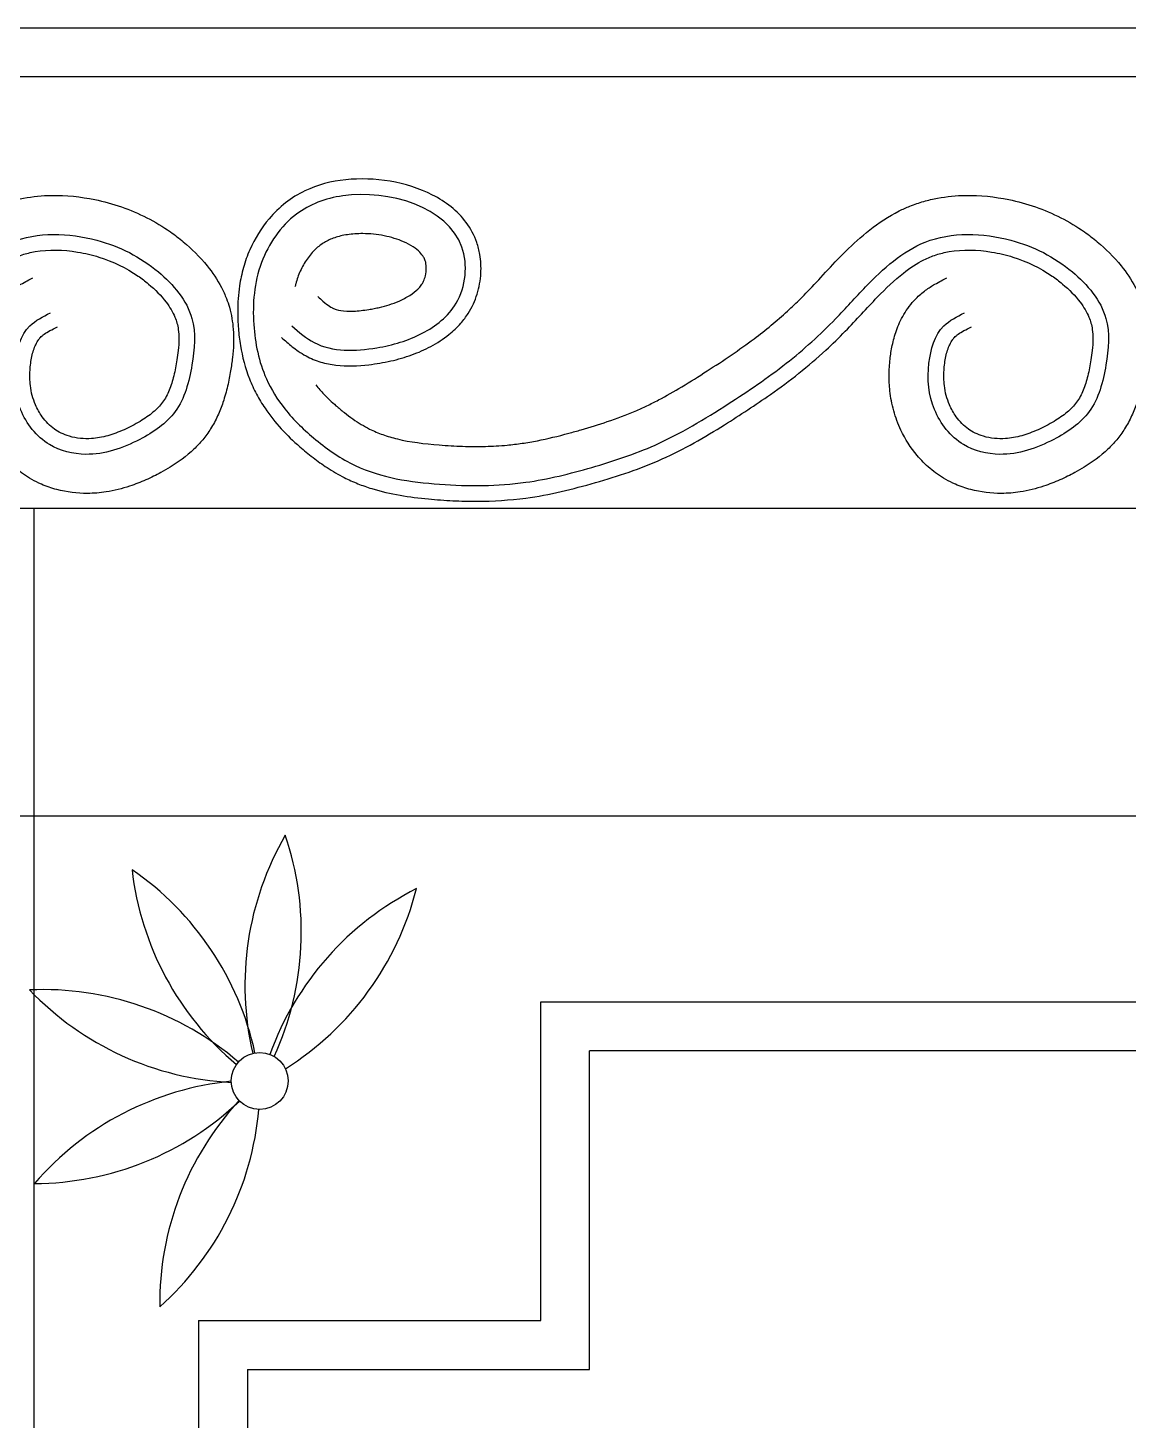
# Model space of a CAD drawing. Header units: inches. Extents: x 15.4 to 57.9, y 9.9 to 34.7.
# Drawn here: x 17.3764 to 17.4891, y 21.0291 to 21.1716 of the extents above; entities that cross this region are included whole.
import ezdxf

# ---------------------------------------------------------------- set-up
doc = ezdxf.new("R2010")
doc.units = ezdxf.units.IN
doc.header["$MEASUREMENT"] = 0
doc.layers.add('02', color=2, linetype='Continuous')

msp = doc.modelspace()

# ---------------------------------------------------------------- linework, layer by layer
at = {"layer": '02'}
for p, q in [((16.81909165875294, 21.1715552420995), (17.99467184005079, 21.1715552420995)), ((17.99467184005079, 21.1665552421094), (16.76229669055209, 21.1665552421094)), ((16.81909165875294, 21.12240768317709), (17.99467184005079, 21.12240768317709)), ((17.37705311138888, 21.12240768317709), (17.37705311138888, 20.94655524210823)), ((16.81909165875294, 21.09089865729614), (18.54515078518779, 21.09089865729614)), ((17.42892721348216, 21.07185604218678), (17.92517900938873, 21.07185604218678)), ((17.42892721348216, 21.03925180643849), (17.42892721348216, 21.07185604218678)), ((17.92017900938407, 21.06685604218212), (17.43392721348681, 21.06685604218212)), ((17.43392721348681, 21.03425180643383), (17.43392721348681, 21.06685604218212)), ((17.39390606218257, 21.03925180643849), (17.39390606218257, 20.94655524210823)), ((17.39390606218257, 21.03925180643849), (17.42892721348216, 21.03925180643849)), ((17.39890606218723, 21.03425180643383), (17.39890606218723, 20.94655524210823)), ((17.39890606218723, 21.03425180643383), (17.43392721348681, 21.03425180643383))]:
    msp.add_line(p, q, dxfattribs=at)
msp.add_circle((17.4001658013487, 21.06377484377875), 0.00291397460317835, dxfattribs=at)
for centre, radius, start, end in [((17.42931532959227, 21.0735407411906), 0.03066760471826266, 149.8970867604915, 193.0844583037161), ((17.37375672261004, 21.07902678337116), 0.030667604718271, 335.4444597769794, 18.82432282431247), ((17.41756102227845, 21.08889103755639), 0.030667604718271, 186.5570782662093, 229.8417334377655), ((17.36971678521258, 21.06011979401804), 0.03066760471826266, 12.29112055634985, 55.48431076073822), ((17.43006031372824, 21.05609182923793), 0.030667604718271, 116.8491768921607, 160.1706525336633), ((17.38648202346412, 21.09098864980326), 0.03066760471826266, 302.1452305896805, 345.7764115698462), ((17.39880430169177, 21.09425838155433), 0.03066760471826266, 223.6508908403805, 267.1050426710969), ((17.3779939581338, 21.0424531204829), 0.030667604718271, 49.31542760982938, 92.57812572836387), ((17.40031460341305, 21.03322784220502), 0.03066760471826266, 95.73134423050716, 139.184284597168), ((17.37696728803457, 21.08394034895748), 0.030667604718271, 270.2570534309174, 313.5625622303704), ((17.42058933090192, 21.04097673288773), 0.03066760471826799, 137.3056739802622, 180.614324409752), ((17.36952762742766, 21.06355012255365), 0.03066760471826014, 311.6870897706996, 354.9717764128515)]:
    msp.add_arc(centre, radius, start, end, dxfattribs=at)
for points, knots in [([(17.30884354078916, 21.13984972259489), (17.30901345523779, 21.13970040622219), (17.30918829638285, 21.13954670471715), (17.30973216396996, 21.13908063949778), (17.31012019847293, 21.13876273349736), (17.31080047152244, 21.13829115655092), (17.3110642139265, 21.1381249192403), (17.31158787076601, 21.13784110380796), (17.31183900585637, 21.13772303087747), (17.31234392704681, 21.13751759943837), (17.31259954273009, 21.13742913451854), (17.31337153882959, 21.13720194335322), (17.31389281288029, 21.13710130817192), (17.31555010221672, 21.13690366061049), (17.31668380840455, 21.13694913786306), (17.31815456768271, 21.13712305913789), (17.31853377254919, 21.13717940054478), (17.31927766715416, 21.13730690369842), (17.31964712712687, 21.13737910272023), (17.32074801117887, 21.13762602708296), (17.32147214113974, 21.13783115338295), (17.32284143643227, 21.13832863732235), (17.32348733180442, 21.13861255597142), (17.32475503621862, 21.13929158219828), (17.32538172434323, 21.13968959154438), (17.32640675158945, 21.14050889498897), (17.32682179409784, 21.14089676779106), (17.32747254492023, 21.14164108671532), (17.32772548863904, 21.14197483032179), (17.32814786612761, 21.14263949743174), (17.32832248142694, 21.14296278481773), (17.32862440956996, 21.14362414288037), (17.3287530722493, 21.1439639205549), (17.32907417888527, 21.14500151271052), (17.32920225192101, 21.14571748674491), (17.32928140619078, 21.14708092639042), (17.32924961596035, 21.14772793830191), (17.32907204929979, 21.14878224679553), (17.3289686093969, 21.14919622375449), (17.32857423852437, 21.15033760545187), (17.32820501790156, 21.15101609675033), (17.32730466156972, 21.15222741252212), (17.32677413413075, 21.15276203607785), (17.32560644456425, 21.15369886368565), (17.3249689996639, 21.15410171574906), (17.32295062271186, 21.1551355807954), (17.32146395714262, 21.15559452836744), (17.31843026477617, 21.15610774246154), (17.31688263669384, 21.15616141998028), (17.31392928335589, 21.15585373185452), (17.31252489676007, 21.15548998033621), (17.31053734728374, 21.15454198366781), (17.30987022276276, 21.15413158144504), (17.3086363092927, 21.15316440717136), (17.30807547184412, 21.15261471242987), (17.30676215532475, 21.15105835408606), (17.30609981070046, 21.14997755694488), (17.30533299054258, 21.14824255179549), (17.30511435360421, 21.14763024901033), (17.30476645270136, 21.14639813916286), (17.30463580094983, 21.14577671932632), (17.30441066570819, 21.14427701988309), (17.30435276852694, 21.14339777376729), (17.30435112008599, 21.14194067067577), (17.30437575403375, 21.14136055358388), (17.30446817022056, 21.14020309824839), (17.30453711789341, 21.13962314572412), (17.30482359446359, 21.13788901953951), (17.3051206925349, 21.13673995056008), (17.30576400395256, 21.13509817801817), (17.30600468948723, 21.13457660534762), (17.30653933488538, 21.13357283094076), (17.30683333828819, 21.13308827383146), (17.30765566690133, 21.13187322613369), (17.3082181318361, 21.13117242776782), (17.30941434234154, 21.12986670769745), (17.31004882924498, 21.12925973948434), (17.31114693900344, 21.12830456287186), (17.31159654137918, 21.12793654919945), (17.31252907048219, 21.12722080409578), (17.3130107361987, 21.1268756355915), (17.31407054880873, 21.12618229965149), (17.31465323927586, 21.12583921141625), (17.31571156130412, 21.12529943713737), (17.31617715437205, 21.1250888722919), (17.31711559644208, 21.12471355530427), (17.31759027793777, 21.12454732986801), (17.31902498013114, 21.12410422567912), (17.31999550556538, 21.12388279887666), (17.32193892536924, 21.12354263962182), (17.32291198423372, 21.12342377222951), (17.3247123428784, 21.12325826414447), (17.32553943543934, 21.12320195849163), (17.32719960791764, 21.12312356173636), (17.32803013845586, 21.12310337673109), (17.33052191959468, 21.12311154057382), (17.33218355087337, 21.12320858696178), (17.33506038628292, 21.12359122635674), (17.3362658126909, 21.12382061379897), (17.33863950014819, 21.12436366399045), (17.33980952849851, 21.1246774422528), (17.34211364906986, 21.12534133947914), (17.34326434560825, 21.12569511234172), (17.34555276035571, 21.12648812714026), (17.3466904772842, 21.1269275424623), (17.3489273619536, 21.127930901281), (17.35001129430492, 21.12848694885027), (17.35213624471107, 21.12967076174967), (17.35317679803592, 21.13029920738184), (17.35499386484043, 21.13143981097376), (17.35577660863527, 21.13194373206927), (17.35734064778552, 21.1329716432286), (17.35811914963887, 21.13349645531555), (17.35987229465281, 21.13472820468299), (17.3608432444209, 21.13544658864551), (17.3627403729526, 21.13696002384525), (17.36366362422013, 21.13775109212141), (17.3652390635736, 21.13919902363553), (17.36590373138205, 21.13984340252348), (17.36712081387413, 21.14108839740796), (17.36766999325954, 21.14168018458288), (17.36874957517029, 21.14284785418415), (17.36928166932666, 21.14342524862725), (17.37068694475346, 21.14488389521132), (17.37157392240369, 21.14573906941798), (17.37317661842571, 21.14699687682726), (17.37387736287673, 21.14745887257443), (17.37500300229766, 21.1480193866358), (17.37541281962075, 21.14818709543609), (17.37627225561772, 21.14846224117203), (17.37671952735872, 21.14856967636145), (17.37855625962147, 21.14888189580809), (17.38005386054755, 21.14885268323117), (17.38226808124927, 21.14848696833936), (17.38300444587839, 21.1483106098661), (17.38515065558494, 21.14764052848325), (17.38648023870082, 21.14700278457015), (17.38807473582455, 21.14590214519406), (17.38843298814499, 21.1456296134332), (17.38945692783927, 21.1447723498771), (17.39008137694799, 21.14414445350697), (17.39096527797409, 21.14298444790468), (17.39127489895799, 21.14246419567492), (17.3915730493074, 21.14174308830691), (17.39164237218683, 21.14154075610561), (17.39175235346665, 21.14113210543867), (17.39179489174166, 21.14091933663288), (17.3919160711277, 21.14004994337149), (17.39190458279808, 21.13932317088468), (17.39178891905357, 21.13823299736244), (17.39174455247593, 21.13791205341688), (17.39164770284441, 21.13730646366305), (17.39159795927589, 21.13702347112697), (17.39149063389522, 21.13647429147962), (17.39143232669921, 21.1362054663244), (17.39123968995881, 21.13542227568389), (17.391087327099, 21.13493156112084), (17.39071243413963, 21.13401795439707), (17.39048751892296, 21.13360089433839), (17.38995933864971, 21.13287565217463), (17.38962928363361, 21.13253131020458), (17.38885250775383, 21.13187710171617), (17.38840681355686, 21.13156863568868), (17.38766375318409, 21.13112452759226), (17.38739195623674, 21.13097426358429), (17.38683653407969, 21.13068577705992), (17.38655812823453, 21.13055039477179), (17.38572288986069, 21.13017587610223), (17.38516617956811, 21.12996860858978), (17.38405397761852, 21.12965860769903), (17.38349908817799, 21.12955747874214), (17.38256705279236, 21.12949343126668), (17.38218553230871, 21.12949802072247), (17.38142642874044, 21.12957354733074), (17.38105186931097, 21.12964436556497), (17.38038978324511, 21.12983620129519), (17.38009754341801, 21.12994839967571), (17.37958597013966, 21.13020081444695), (17.37936426868436, 21.13033447368646), (17.37868711870869, 21.13082529591914), (17.3782630597172, 21.13125863425951), (17.37763266085421, 21.13213100736023), (17.37739876419545, 21.13254302990966), (17.37694027793367, 21.13359226902533), (17.37676948233747, 21.13424625744513), (17.37662801932783, 21.13544448889145), (17.37661656615564, 21.13597009923826), (17.3766810364952, 21.13698205040994), (17.3767444007728, 21.13747102136251), (17.37693780620356, 21.13837080629885), (17.3770703361999, 21.13878469767799), (17.37732585339581, 21.13932657587277), (17.37742891145644, 21.13950164193223), (17.37759700458736, 21.13973138083232), (17.37765745696851, 21.13980431382363), (17.37777412235045, 21.13992853696102), (17.37783043756389, 21.13998207428661), (17.37796213775181, 21.14009463733812), (17.37803575344623, 21.14015180655981), (17.37828015623854, 21.14032551633711), (17.37847477588111, 21.14044390729971), (17.37892277871032, 21.14069018183211), (17.37917749543448, 21.14081817360996), (17.37945028843132, 21.14095475350616)], [0, 0, 0, 0, 0.8324612386429534, 0.8324612386429534, 2.49738371592886, 2.49738371592886, 3.459623360652542, 3.459623360652542, 4.286176415867546, 4.286176415867546, 5.11272947108255, 5.11272947108255, 6.765835581512556, 6.765835581512556, 10.37569725338495, 10.37569725338495, 11.65973589206338, 11.65973589206338, 12.94377453074182, 12.94377453074182, 15.51185180809869, 15.51185180809869, 17.8817345341382, 17.8817345341382, 20.2516172601777, 20.2516172601777, 21.99807116312293, 21.99807116312293, 23.24500105301343, 23.24500105301343, 24.31032458046263, 24.31032458046263, 25.37564810791183, 25.37564810791183, 27.50629516281022, 27.50629516281022, 29.41311616277362, 29.41311616277362, 30.67110817328841, 30.67110817328841, 32.97104348305924, 32.97104348305924, 35.27097879283008, 35.27097879283008, 37.57091410260092, 37.57091410260092, 42.17171232340226, 42.17171232340226, 46.77251054420361, 46.77251054420361, 51.37330876500495, 51.37330876500495, 53.88840678467594, 53.88840678467594, 56.40350480434694, 56.40350480434694, 60.44936612442868, 60.44936612442868, 62.56518367752409, 62.56518367752409, 64.6810012306195, 64.6810012306195, 67.6628384049905, 67.6628384049905, 69.66264288256203, 69.66264288256203, 71.66244736013356, 71.66244736013356, 75.6620563152766, 75.6620563152766, 77.56737841183637, 77.56737841183637, 79.47270050839614, 79.47270050839614, 82.53112078350782, 82.53112078350782, 85.58954105861949, 85.58954105861949, 87.64760491672342, 87.64760491672342, 89.70566877482736, 89.70566877482736, 92.02336972128616, 92.02336972128616, 93.75400254973019, 93.75400254973019, 95.48463537817422, 95.48463537817422, 98.94590103506228, 98.94590103506228, 102.4031238752764, 102.4031238752764, 105.4018996739381, 105.4018996739381, 108.4006754725999, 108.4006754725999, 114.3982270699233, 114.3982270699233, 118.8112416705845, 118.8112416705845, 123.2242562712457, 123.2242562712457, 127.6210061416026, 127.6210061416026, 132.0177560119595, 132.0177560119595, 136.4145058823163, 136.4145058823163, 140.8545233708109, 140.8545233708109, 144.3126766426771, 144.3126766426771, 147.7708299145432, 147.7708299145432, 152.1749552097714, 152.1749552097714, 156.5790805049995, 156.5790805049995, 159.9420065538369, 159.9420065538369, 162.9235360227426, 162.9235360227426, 165.9050654916483, 165.9050654916483, 170.6513784899972, 170.6513784899972, 174.190130991214, 174.190130991214, 176.1941339670363, 176.1941339670363, 178.1981369428586, 178.1981369428586, 184.1841556931429, 184.1841556931429, 187.2081650547019, 187.2081650547019, 193.3568151144808, 193.3568151144808, 195.1971668508646, 195.1971668508646, 198.7569708499396, 198.7569708499396, 201.5083572952695, 201.5083572952695, 202.5927636154442, 202.5927636154442, 203.6771699356188, 203.6771699356188, 206.8442320812447, 206.8442320812447, 208.1203456016102, 208.1203456016102, 209.2112924701056, 209.2112924701056, 210.3022393386009, 210.3022393386009, 212.4841330755917, 212.4841330755917, 214.7794025216491, 214.7794025216491, 217.0746719677065, 217.0746719677065, 219.3699414137638, 219.3699414137638, 220.6110679879951, 220.6110679879951, 221.8521945622263, 221.8521945622263, 224.3344477106889, 224.3344477106889, 226.8565052456891, 226.8565052456891, 228.6134689017042, 228.6134689017042, 230.3704325577193, 230.3704325577193, 231.8736065554749, 231.8736065554749, 233.185951026431, 233.185951026431, 235.9985509489646, 235.9985509489646, 238.1364161861168, 238.1364161861168, 241.2816878885994, 241.2816878885994, 243.5788105406545, 243.5788105406545, 245.5631028213984, 245.5631028213984, 247.5473951021422, 247.5473951021422, 248.6977269008637, 248.6977269008637, 249.3136863608165, 249.3136863608165, 249.8511799220973, 249.8511799220973, 250.3886734833782, 250.3886734833782, 251.4636606059399, 251.4636606059399, 252.5740062072804, 252.5740062072804, 252.5740062072804, 252.5740062072804]), ([(17.40240150777862, 21.13984972259489), (17.40257142222726, 21.13970040622219), (17.4027462632559, 21.13954670471715), (17.40329013095942, 21.13908063949778), (17.4036781654624, 21.13876273349736), (17.40435843851191, 21.13829115655092), (17.40462218091597, 21.1381249192403), (17.40514583775547, 21.13784110380796), (17.40539697284584, 21.13772303087747), (17.40590189403628, 21.13751759943837), (17.40615750971955, 21.13742913451854), (17.40692950581905, 21.13720194335322), (17.40745077986975, 21.13710130817192), (17.40910806920619, 21.13690366061049), (17.41024177539402, 21.13694913786306), (17.41171253467218, 21.13712305913789), (17.41209173953866, 21.13717940054478), (17.41283563414362, 21.13730690369842), (17.41320509411634, 21.13737910272023), (17.41430597816833, 21.13762602708296), (17.4150301081292, 21.13783115338295), (17.41639940330532, 21.13832863732235), (17.41704529879388, 21.13861255597142), (17.41831300320809, 21.13929158219828), (17.4189396913327, 21.13968959154438), (17.41996471857891, 21.14050889498897), (17.42037976108731, 21.14089676779106), (17.4210305119097, 21.14164108671532), (17.4212834556285, 21.14197483032179), (17.42170583300066, 21.14263949743174), (17.42188044841641, 21.14296278481773), (17.42218237655942, 21.14362414288037), (17.42231103923877, 21.1439639205549), (17.42263214587473, 21.14500151271052), (17.42276021891047, 21.14571748674491), (17.42283937318024, 21.14708092639042), (17.42280758294982, 21.14772793830191), (17.42263001628925, 21.14878224679553), (17.42252657638636, 21.14919622375449), (17.42213220551384, 21.15033760545187), (17.42176298489102, 21.15101609675033), (17.42086262855918, 21.15222741252212), (17.42033210112021, 21.15276203607785), (17.41916441155371, 21.15369886368565), (17.41852696665336, 21.15410171574906), (17.41650858970133, 21.1551355807954), (17.41502192413208, 21.15559452836744), (17.41198823176564, 21.15610774246154), (17.4104406036833, 21.15616141998028), (17.40748725034536, 21.15585373185452), (17.40608286374954, 21.15548998033621), (17.40409531427321, 21.15454198366781), (17.40342818975222, 21.15413158144504), (17.40219427616575, 21.15316440717136), (17.40163343883359, 21.15261471242987), (17.40032012231422, 21.15105835408606), (17.39965777768993, 21.14997755694488), (17.39889095753205, 21.14824255179549), (17.39867232059368, 21.14763024901033), (17.39832441969083, 21.14639813916286), (17.39819376793929, 21.14577671932632), (17.39796863269766, 21.14427701988309), (17.39791073539999, 21.14339777376729), (17.39790908707545, 21.14194067067577), (17.39793372102321, 21.14136055358388), (17.39802613721003, 21.14020309824839), (17.39809508476646, 21.13962314572412), (17.39838156145305, 21.13788901953951), (17.39867865952437, 21.13673995056008), (17.39932197094203, 21.13509817801817), (17.39956265647669, 21.13457660534762), (17.40009730187484, 21.13357283094076), (17.40039130527765, 21.13308827383146), (17.40121363389079, 21.13187322613369), (17.40177609882557, 21.13117242776782), (17.40297230933101, 21.12986670769745), (17.40360679623445, 21.12925973948434), (17.4047049059929, 21.12830456287186), (17.40515450836864, 21.12793654919945), (17.40608703747165, 21.12722080409578), (17.40656870318816, 21.1268756355915), (17.4076285157982, 21.12618229965149), (17.40821120626532, 21.12583921141625), (17.40926952829358, 21.12529943713737), (17.4097351212451, 21.1250888722919), (17.41067356343155, 21.12471355530427), (17.41114824492724, 21.12454732986801), (17.4125829471206, 21.12410422567912), (17.41355347243843, 21.12388279887666), (17.41549689235871, 21.12354263962182), (17.41646995122318, 21.12342377222951), (17.41827030986787, 21.12325826414447), (17.41909740242881, 21.12320195849163), (17.4207575749071, 21.12312356173636), (17.42158810544533, 21.12310337673109), (17.42407988658414, 21.12311154057382), (17.42574151786284, 21.12320858696178), (17.42861835327239, 21.12359122635674), (17.42982377968037, 21.12382061379897), (17.43219746713766, 21.12436366399045), (17.43336749548797, 21.1246774422528), (17.43567161594291, 21.12534133947914), (17.43682231259772, 21.12569511234172), (17.43911072734517, 21.12648812714026), (17.44024844427367, 21.1269275424623), (17.44248532894307, 21.127930901281), (17.44356926129439, 21.12848694885027), (17.44569421170053, 21.12967076174967), (17.44673476502539, 21.13029920738184), (17.44855183182989, 21.13143981097376), (17.44933457562474, 21.13194373206927), (17.45089861477499, 21.1329716432286), (17.45167711662834, 21.13349645531555), (17.45343026164227, 21.13472820468299), (17.45440121141036, 21.13544658864551), (17.45629833994207, 21.13696002384525), (17.45722159120959, 21.13775109212141), (17.45879703056307, 21.13919902363553), (17.4594616982551, 21.13984340252348), (17.46067878086359, 21.14108839740796), (17.46122796024901, 21.14168018458288), (17.46230754215975, 21.14284785418415), (17.46283963619971, 21.14342524862725), (17.46424491174293, 21.14488389521132), (17.46513188939315, 21.14573906941798), (17.46673458541517, 21.14699687682726), (17.46743532986619, 21.14745887257443), (17.46856096928713, 21.1480193866358), (17.46897078661022, 21.14818709543609), (17.46983022249077, 21.14846224117203), (17.47027749434818, 21.14856967636145), (17.47211422661093, 21.14888189580809), (17.47361182753702, 21.14885268323117), (17.47582604823873, 21.14848696833936), (17.47656241286785, 21.1483106098661), (17.47870862257441, 21.14764052848325), (17.48003820557387, 21.14700278457015), (17.48163270281401, 21.14590214519406), (17.48199095513445, 21.1456296134332), (17.48301489482873, 21.1447723498771), (17.48363934393746, 21.14414445350697), (17.48452324484714, 21.14298444790468), (17.48483286583104, 21.14246419567492), (17.48513101629687, 21.14174308830691), (17.48520033917629, 21.14154075610561), (17.48531032045611, 21.14113210543867), (17.48535285873112, 21.14091933663288), (17.48547403811716, 21.14004994337149), (17.48546254978755, 21.13932317088468), (17.48534688604304, 21.13823299736244), (17.4853025194654, 21.13791205341688), (17.48520566983388, 21.13730646366305), (17.48515592626535, 21.13702347112697), (17.48504860088469, 21.13647429147962), (17.48499029368867, 21.1362054663244), (17.48479765694828, 21.13542227568389), (17.48464529408847, 21.13493156112084), (17.4842704011291, 21.13401795439707), (17.48404548591242, 21.13360089433839), (17.48351730563917, 21.13287565217463), (17.48318725062308, 21.13253131020458), (17.48241047474329, 21.13187710171617), (17.48196478054632, 21.13156863568868), (17.48122172017355, 21.13112452759226), (17.48094992322621, 21.13097426358429), (17.48039450106916, 21.13068577705992), (17.48011609522399, 21.13055039477179), (17.47928085685016, 21.13017587610223), (17.47872414644116, 21.12996860858978), (17.47761194460799, 21.12965860769903), (17.47705705516745, 21.12955747874214), (17.47612501978182, 21.12949343126668), (17.47574349918176, 21.12949802072247), (17.47498439572991, 21.12957354733074), (17.47460983618402, 21.12964436556497), (17.47394775023458, 21.12983620129519), (17.47365551040747, 21.12994839967571), (17.47314393712913, 21.13020081444695), (17.47292223567382, 21.13033447368646), (17.47224508569815, 21.13082529591914), (17.47182102670667, 21.13125863425951), (17.47119062784367, 21.13213100736023), (17.47095673118492, 21.13254302990966), (17.47049824480672, 21.13359226902533), (17.47032744932693, 21.13424625744513), (17.47018598620088, 21.13544448889145), (17.4701745331451, 21.13597009923826), (17.47023900348467, 21.13698205040994), (17.47030236764585, 21.13747102136251), (17.47049577319303, 21.13837080629885), (17.47062830307295, 21.13878469767799), (17.47088382038527, 21.13932657587277), (17.4709868784459, 21.13950164193223), (17.47115497157683, 21.13973138083232), (17.47121542395798, 21.13980431382363), (17.4713320892235, 21.13992853696102), (17.47138840455336, 21.13998207428661), (17.47152010474128, 21.14009463733812), (17.4715937204357, 21.14015180655981), (17.471838123228, 21.14032551633711), (17.47203274287057, 21.14044390729971), (17.47248074569979, 21.14069018183211), (17.47273546230753, 21.14081817360996), (17.47300825542078, 21.14095475350616)], [0, 0, 0, 0, 0.8324612386429534, 0.8324612386429534, 2.49738371592886, 2.49738371592886, 3.459623360652542, 3.459623360652542, 4.286176415867546, 4.286176415867546, 5.11272947108255, 5.11272947108255, 6.765835581512556, 6.765835581512556, 10.37569725338495, 10.37569725338495, 11.65973589206338, 11.65973589206338, 12.94377453074182, 12.94377453074182, 15.51185180809869, 15.51185180809869, 17.8817345341382, 17.8817345341382, 20.2516172601777, 20.2516172601777, 21.99807116312293, 21.99807116312293, 23.24500105301343, 23.24500105301343, 24.31032458046263, 24.31032458046263, 25.37564810791183, 25.37564810791183, 27.50629516281022, 27.50629516281022, 29.41311616277362, 29.41311616277362, 30.67110817328841, 30.67110817328841, 32.97104348305924, 32.97104348305924, 35.27097879283008, 35.27097879283008, 37.57091410260092, 37.57091410260092, 42.17171232340226, 42.17171232340226, 46.77251054420361, 46.77251054420361, 51.37330876500495, 51.37330876500495, 53.88840678467594, 53.88840678467594, 56.40350480434694, 56.40350480434694, 60.44936612442868, 60.44936612442868, 62.56518367752409, 62.56518367752409, 64.6810012306195, 64.6810012306195, 67.6628384049905, 67.6628384049905, 69.66264288256203, 69.66264288256203, 71.66244736013356, 71.66244736013356, 75.6620563152766, 75.6620563152766, 77.56737841183637, 77.56737841183637, 79.47270050839614, 79.47270050839614, 82.53112078350782, 82.53112078350782, 85.58954105861949, 85.58954105861949, 87.64760491672342, 87.64760491672342, 89.70566877482736, 89.70566877482736, 92.02336972128616, 92.02336972128616, 93.75400254973019, 93.75400254973019, 95.48463537817422, 95.48463537817422, 98.94590103506228, 98.94590103506228, 102.4031238752764, 102.4031238752764, 105.4018996739381, 105.4018996739381, 108.4006754725999, 108.4006754725999, 114.3982270699233, 114.3982270699233, 118.8112416705845, 118.8112416705845, 123.2242562712457, 123.2242562712457, 127.6210061416026, 127.6210061416026, 132.0177560119595, 132.0177560119595, 136.4145058823163, 136.4145058823163, 140.8545233708109, 140.8545233708109, 144.3126766426771, 144.3126766426771, 147.7708299145432, 147.7708299145432, 152.1749552097714, 152.1749552097714, 156.5790805049995, 156.5790805049995, 159.9420065538369, 159.9420065538369, 162.9235360227426, 162.9235360227426, 165.9050654916483, 165.9050654916483, 170.6513784899972, 170.6513784899972, 174.190130991214, 174.190130991214, 176.1941339670363, 176.1941339670363, 178.1981369428586, 178.1981369428586, 184.1841556931429, 184.1841556931429, 187.2081650547019, 187.2081650547019, 193.3568151144808, 193.3568151144808, 195.1971668508646, 195.1971668508646, 198.7569708499396, 198.7569708499396, 201.5083572952695, 201.5083572952695, 202.5927636154442, 202.5927636154442, 203.6771699356188, 203.6771699356188, 206.8442320812447, 206.8442320812447, 208.1203456016102, 208.1203456016102, 209.2112924701056, 209.2112924701056, 210.3022393386009, 210.3022393386009, 212.4841330755917, 212.4841330755917, 214.7794025216491, 214.7794025216491, 217.0746719677065, 217.0746719677065, 219.3699414137638, 219.3699414137638, 220.6110679879951, 220.6110679879951, 221.8521945622263, 221.8521945622263, 224.3344477106889, 224.3344477106889, 226.8565052456891, 226.8565052456891, 228.6134689017042, 228.6134689017042, 230.3704325577193, 230.3704325577193, 231.8736065554749, 231.8736065554749, 233.185951026431, 233.185951026431, 235.9985509489646, 235.9985509489646, 238.1364161861168, 238.1364161861168, 241.2816878885994, 241.2816878885994, 243.5788105406545, 243.5788105406545, 245.5631028213984, 245.5631028213984, 247.5473951021422, 247.5473951021422, 248.6977269008637, 248.6977269008637, 249.3136863608165, 249.3136863608165, 249.8511799220973, 249.8511799220973, 250.3886734833782, 250.3886734833782, 251.4636606059399, 251.4636606059399, 252.5740062072804, 252.5740062072804, 252.5740062072804, 252.5740062072804]), ([(17.31234427443014, 21.13500388854875), (17.31260273902916, 21.13468008679622), (17.31288256327861, 21.13436224969912), (17.31356203341165, 21.13365385511709), (17.31397393666447, 21.13326607252232), (17.3146916384041, 21.13264442782959), (17.31498259766267, 21.13240434791653), (17.31556073826977, 21.13194969417812), (17.31585000694503, 21.13173385411785), (17.31671591121011, 21.13112689649854), (17.31729041325633, 21.13077695824025), (17.31807253585902, 21.13038316715968), (17.31828743179102, 21.13028384396451), (17.31873561366701, 21.13009415106201), (17.31896635221091, 21.13000495502486), (17.31967854552676, 21.12975356146337), (17.32018014003296, 21.12960760336712), (17.32200624380966, 21.12916940193675), (17.32345645939239, 21.12898127131332), (17.32538566977491, 21.12882927196036), (17.32578914153163, 21.1288019874831), (17.3265865374753, 21.12875719358847), (17.32698289101717, 21.12873961103317), (17.32816469978315, 21.12870251037232), (17.32894287904964, 21.12869865331443), (17.33045726613381, 21.12873817317298), (17.33119402797201, 21.12878019977354), (17.3324436619343, 21.12889564902282), (17.33295925305464, 21.12895664859964), (17.33398935822078, 21.12910752908495), (17.33450929605641, 21.12919793633621), (17.33608350734466, 21.12950839015532), (17.33715216239688, 21.12976787218061), (17.33865833451745, 21.13017594584956), (17.33908120292944, 21.13029497986129), (17.34042075655197, 21.13068248391785), (17.34131511982304, 21.13095668779563), (17.34317470976857, 21.1315830807783), (17.34413212881663, 21.13194080519891), (17.34545157250722, 21.13250606041977), (17.34584555431974, 21.13268517327954), (17.34663865267538, 21.13306558596953), (17.34703531448503, 21.13326563161384), (17.34822665266001, 21.13389225943531), (17.34902266093303, 21.13434541535965), (17.35067864408956, 21.13533717956155), (17.35153944715166, 21.13587967154156), (17.35408666154143, 21.13751923468074), (17.35569886287448, 21.1386011249909), (17.3578067168757, 21.14018633720691), (17.35838468262699, 21.14064152914791), (17.35952278640361, 21.14158385164622), (17.36008118145873, 21.14206908539047), (17.36108698643983, 21.14298593545966), (17.36153801338986, 21.14341394031938), (17.36222033371923, 21.14408800592931), (17.36245847918798, 21.14432851628801), (17.36328590853845, 21.14518287534004), (17.36388919939526, 21.14584090069395), (17.36517137551454, 21.14722555150213), (17.36585045612191, 21.14795286261354), (17.36734393769183, 21.14943007862014), (17.36815553851665, 21.15017693611146), (17.36996182805632, 21.15159051478834), (17.37095832784434, 21.15225869630224), (17.37242619769421, 21.15299288261151), (17.37278853176867, 21.15315721250074), (17.37362665840664, 21.15349420694686), (17.37409946212319, 21.1536551850207), (17.37504631892552, 21.15392620061751), (17.37552211393376, 21.1540369844209), (17.3769502307452, 21.15430240399139), (17.377902976533, 21.15439040272607), (17.38036240189576, 21.15443239642475), (17.38185281638761, 21.15427323595789), (17.38421738782671, 21.15378469515993), (17.3851225228911, 21.15353574482135), (17.3868986721547, 21.15292000970506), (17.38776684651856, 21.15255256351368), (17.38944318349713, 21.15169849925435), (17.39025169663836, 21.15121292610122), (17.39147754497134, 21.15035132199985), (17.3919164548326, 21.15001509375573), (17.39319726330467, 21.14894742535246), (17.39403567841982, 21.14813413164514), (17.39533073717502, 21.14652329576195), (17.39582661417552, 21.14579297383018), (17.39643639274181, 21.1446166902809), (17.39660989476141, 21.14423587892664), (17.3968727103831, 21.14355351526167), (17.39697191498016, 21.14326015093532), (17.39716777875327, 21.14257833651784), (17.39725309674867, 21.14219737337255), (17.39738133951795, 21.14145100588787), (17.39742481156026, 21.14108392122428), (17.39753087802564, 21.13968568342382), (17.39747727726825, 21.13871398661861), (17.39732194442076, 21.13734181041066), (17.39725479722728, 21.13689006075431), (17.39713912673068, 21.1362019556894), (17.39709332102683, 21.13594650108128), (17.39699114120339, 21.13542260559036), (17.39693508513045, 21.13515617076185), (17.39674751012825, 21.13434499927673), (17.39659684832913, 21.13378822633815), (17.3962515491923, 21.13276298140984), (17.39607099892345, 21.13229824291768), (17.39565082901862, 21.13139212504605), (17.39541519847007, 21.13095091670978), (17.39489870559663, 21.13013416785391), (17.39462189801742, 21.12975337642122), (17.39404309046694, 21.12905745275778), (17.39373951318447, 21.12873674595023), (17.39264444303007, 21.12769319624051), (17.39181468153146, 21.12709705578739), (17.39068065112696, 21.1263999947608), (17.39036754513399, 21.12622062850853), (17.38980487321277, 21.12591549548081), (17.38955561171059, 21.12578629497723), (17.38904264389311, 21.12553238402172), (17.38878109882825, 21.12540908145304), (17.38798055408296, 21.12505309153342), (17.38742558664416, 21.12483419245685), (17.38608407270403, 21.12439025189663), (17.38527979242389, 21.12418564937828), (17.38381852611673, 21.1239608002564), (17.38317971496616, 21.12390617092599), (17.38149138814078, 21.12389847614971), (17.38043297775329, 21.12402151550334), (17.37885804934666, 21.1244400896597), (17.37833616853931, 21.12461831524554), (17.37748464994838, 21.12498730178625), (17.37715098803637, 21.12515245301468), (17.37653728266486, 21.12550031229905), (17.37625679810771, 21.12567805113788), (17.37572402012774, 21.12605208301677), (17.37546936137841, 21.12624954592896), (17.37473993615021, 21.12686809490545), (17.37429970939883, 21.12731505511904), (17.37322997075279, 21.1285854253277), (17.37267990113941, 21.12945389916997), (17.37193662306999, 21.13101540535565), (17.37168795749784, 21.13168779224209), (17.37131385511492, 21.13303990883863), (17.37118703366031, 21.13372141829161), (17.37105418235769, 21.13493861008313), (17.37102865911328, 21.1354757554421), (17.37103559723363, 21.13655454034445), (17.3710696079699, 21.13709593962115), (17.37118131394272, 21.13809212315239), (17.37125362881233, 21.13856675979908), (17.37146186718491, 21.13954993544606), (17.37159737927613, 21.14005650541215), (17.37197190971819, 21.14111514525423), (17.37221546663676, 21.14166920283454), (17.37285959657055, 21.1427742777508), (17.37326215202228, 21.14332626657263), (17.37393078668282, 21.14400490637338), (17.37410120567546, 21.14416194297367), (17.37443690951222, 21.14444782680069), (17.37460361287703, 21.14457817010982), (17.37509419041925, 21.14493732910189), (17.37540811143589, 21.14513458524591), (17.37617639947456, 21.1455814234708), (17.37659638916847, 21.14578856020519), (17.37694320019108, 21.14596219877997)], [81.03689429725091, 81.03689429725091, 81.03689429725091, 81.03689429725091, 83.07979526653175, 83.07979526653175, 85.65682989324769, 85.65682989324769, 87.27338545164953, 87.27338545164953, 88.88994101005137, 88.88994101005137, 92.12305212685504, 92.12305212685504, 93.36247619177473, 93.36247619177473, 94.60190025669442, 94.60190025669442, 97.08074838653381, 97.08074838653381, 103.2065143903216, 103.2065143903216, 104.8048285972731, 104.8048285972731, 106.4031428042245, 106.4031428042245, 109.5997712181275, 109.5997712181275, 112.7053787119107, 112.7053787119107, 114.9353142219919, 114.9353142219919, 117.1652497320731, 117.1652497320731, 121.6251207522355, 121.6251207522355, 123.3500367810067, 123.3500367810067, 127.0617411661495, 127.0617411661495, 131.2943248940566, 131.2943248940566, 133.1469728456967, 133.1469728456967, 134.9996207973367, 134.9996207973367, 138.7049167006168, 138.7049167006168, 142.6659228632856, 142.6659228632856, 150.3146227956748, 150.3146227956748, 153.31788922635, 153.31788922635, 156.3211556570253, 156.3211556570253, 158.8508469574345, 158.8508469574345, 160.2338051354349, 160.2338051354349, 163.716598649745, 163.716598649745, 167.1993921640551, 167.1993921640551, 170.6821856783652, 170.6821856783652, 174.1649791926752, 174.1649791926752, 175.2577899417822, 175.2577899417822, 176.6124420114672, 176.6124420114672, 177.9670940811522, 177.9670940811522, 180.6763982205222, 180.6763982205222, 185.0383418414168, 185.0383418414168, 187.8751422894675, 187.8751422894675, 190.7119427375182, 190.7119427375182, 193.5243991284704, 193.5243991284704, 195.1545983169694, 195.1545983169694, 198.4149966939673, 198.4149966939673, 200.6986966846918, 200.6986966846918, 201.7236905596878, 201.7236905596878, 202.4578163859147, 202.4578163859147, 203.383350989709, 203.383350989709, 204.3088855935034, 204.3088855935034, 206.9853611760095, 206.9853611760095, 208.3806930237942, 208.3806930237942, 209.2011125940618, 209.2011125940618, 210.0215321643294, 210.0215321643294, 211.6623713048646, 211.6623713048646, 212.9847143108572, 212.9847143108572, 214.2284452111523, 214.2284452111523, 215.3179247293259, 215.3179247293259, 216.4074042474996, 216.4074042474996, 219.1498510036509, 219.1498510036509, 220.2004128101474, 220.2004128101474, 221.0566664662819, 221.0566664662819, 221.9129201224163, 221.9129201224163, 223.6254274346852, 223.6254274346852, 225.8882200654144, 225.8882200654144, 227.546266366631, 227.546266366631, 230.16714937747, 230.16714937747, 231.4707561059281, 231.4707561059281, 232.3235978712627, 232.3235978712627, 233.0660828879639, 233.0660828879639, 233.8085679046652, 233.8085679046652, 235.2935379380675, 235.2935379380675, 237.8091169634833, 237.8091169634833, 239.5968333872528, 239.5968333872528, 241.3845498110223, 241.3845498110223, 242.807344844025, 242.807344844025, 244.2686627037694, 244.2686627037694, 245.5294571472776, 245.5294571472776, 246.7902515907859, 246.7902515907859, 248.1086034199067, 248.1086034199067, 249.4269552490275, 249.4269552490275, 249.8608131751022, 249.8608131751022, 250.2946711011768, 250.2946711011768, 251.1623869533259, 251.1623869533259, 252.5740062072804, 252.5740062072804, 252.5740062072804, 252.5740062072804]), ([(17.4059022414196, 21.13500388854875), (17.40616070590221, 21.13468008679622), (17.40644053026807, 21.13436224969912), (17.40712000040111, 21.13365385511709), (17.40753190365394, 21.13326607252232), (17.40824960539357, 21.13264442782959), (17.40854056465213, 21.13240434791653), (17.40911870525924, 21.13194969417812), (17.4094079739345, 21.13173385411785), (17.41027387819958, 21.13112689649854), (17.4108483802458, 21.13077695824025), (17.41163050284849, 21.13038316715968), (17.41184539878049, 21.13028384396451), (17.41229358065647, 21.13009415106201), (17.41252431920038, 21.13000495502486), (17.41323651251622, 21.12975356146337), (17.41373810702243, 21.12960760336712), (17.41556421079912, 21.12916940193675), (17.41701442626544, 21.12898127131332), (17.41894363676437, 21.12882927196036), (17.41934710840468, 21.1288019874831), (17.42014450446476, 21.12875719358847), (17.42054085800664, 21.12873961103317), (17.42172266677261, 21.12870251037232), (17.4225008460391, 21.12869865331443), (17.42401523312327, 21.12873817317298), (17.42475199484506, 21.12878019977354), (17.42600162892376, 21.12889564902282), (17.42651722004411, 21.12895664859964), (17.42754732521025, 21.12910752908495), (17.42806726304588, 21.12919793633621), (17.42964147433412, 21.12950839015532), (17.43071012938634, 21.12976787218061), (17.43221630150692, 21.13017594584956), (17.4326391699189, 21.13029497986129), (17.43397872354143, 21.13068248391785), (17.43487308681251, 21.13095668779563), (17.43673267675803, 21.1315830807783), (17.43769009580609, 21.13194080519891), (17.43900953949668, 21.13250606041977), (17.43940352130921, 21.13268517327954), (17.44019661966485, 21.13306558596953), (17.4405932814745, 21.13326563161384), (17.44178461964947, 21.13389225943531), (17.4425806279225, 21.13434541535965), (17.44423661107902, 21.13533717956155), (17.4450974140247, 21.13587967154156), (17.4476446285309, 21.13751923468074), (17.44925682986394, 21.1386011249909), (17.45136468386517, 21.14018633720691), (17.45194264961646, 21.14064152914791), (17.45308075339307, 21.14158385164622), (17.45363914844819, 21.14206908539047), (17.4546449534293, 21.14298593545966), (17.45509598037933, 21.14341394031938), (17.45577830070869, 21.14408800592931), (17.45601644617745, 21.14432851628801), (17.45684387552791, 21.14518287534004), (17.45744716638473, 21.14584090069395), (17.458729342504, 21.14722555150213), (17.45940842311137, 21.14795286261354), (17.4609019046813, 21.14943007862014), (17.46171350550611, 21.15017693611146), (17.46351979504579, 21.15159051478834), (17.4645162948338, 21.15225869630224), (17.46598416468368, 21.15299288261151), (17.46634649864172, 21.15315721250074), (17.4671846253961, 21.15349420694686), (17.46765742911265, 21.1536551850207), (17.46860428591498, 21.15392620061751), (17.46908008092322, 21.1540369844209), (17.47050819761825, 21.15430240399139), (17.47146094352246, 21.15439040272607), (17.47392036888522, 21.15443239642475), (17.47541078337708, 21.15427323595789), (17.47777535481618, 21.15378469515993), (17.47868048988056, 21.15353574482135), (17.48045663914417, 21.15292000970506), (17.48132481350803, 21.15255256351368), (17.48300115048659, 21.15169849925435), (17.48380966362783, 21.15121292610122), (17.48503551196081, 21.15035132199985), (17.48547442182207, 21.15001509375573), (17.48675523029414, 21.14894742535246), (17.48759364540928, 21.14813413164514), (17.48888870416448, 21.14652329576195), (17.48938458116499, 21.14579297383018), (17.48999435973127, 21.1446166902809), (17.49016786175088, 21.14423587892664), (17.49043067725615, 21.14355351526167), (17.49052988196962, 21.14326015093532), (17.49072574574274, 21.14257833651784), (17.49081106373814, 21.14219737337255), (17.49093930650742, 21.14145100588787), (17.49098277854972, 21.14108392122428), (17.4910888450151, 21.13968568342382), (17.49103524425772, 21.13871398661861), (17.49087991141022, 21.13734181041066), (17.49081276421675, 21.13689006075431), (17.49069709372015, 21.1362019556894), (17.4906512880163, 21.13594650108128), (17.49054910819286, 21.13542260559036), (17.49049305211992, 21.13515617076185), (17.49030547711772, 21.13434499927673), (17.49015481531859, 21.13378822633815), (17.48980951618177, 21.13276298140984), (17.48962896591292, 21.13229824291768), (17.48920879600809, 21.13139212504605), (17.48897316545953, 21.13095091670978), (17.4884566725861, 21.13013416785391), (17.48817986500689, 21.12975337642122), (17.48760105733999, 21.12905745275778), (17.48729748017394, 21.12873674595023), (17.48620241001953, 21.12769319624051), (17.48537264852093, 21.12709705578739), (17.48423861811643, 21.1263999947608), (17.48392551212345, 21.12622062850853), (17.48336284020224, 21.12591549548081), (17.48311357870006, 21.12578629497723), (17.48260061076616, 21.12553238402172), (17.48233906581772, 21.12540908145304), (17.48153852107243, 21.12505309153342), (17.48098355363362, 21.12483419245685), (17.47964203969349, 21.12439025189663), (17.47883775941336, 21.12418564937828), (17.47737649298978, 21.1239608002564), (17.47673768195563, 21.12390617092599), (17.47504935513024, 21.12389847614971), (17.47399094474276, 21.12402151550334), (17.47241601633613, 21.1244400896597), (17.47189413541236, 21.12461831524554), (17.47104261693784, 21.12498730178625), (17.47070895502583, 21.12515245301468), (17.47009524965432, 21.12550031229905), (17.46981476509717, 21.12567805113788), (17.4692819871172, 21.12605208301677), (17.46902732836788, 21.12624954592896), (17.46829790313967, 21.12686809490545), (17.4678576763883, 21.12731505511904), (17.46678793774226, 21.1285854253277), (17.46623786812888, 21.12945389916997), (17.46549459005945, 21.13101540535565), (17.46524592448731, 21.13168779224209), (17.46487182210439, 21.13303990883863), (17.46474500064977, 21.13372141829161), (17.46461214934715, 21.13493861008313), (17.46458662610275, 21.1354757554421), (17.4645935642231, 21.13655454034445), (17.46462757495937, 21.13709593962115), (17.46473928093218, 21.13809212315239), (17.46481159580179, 21.13856675979908), (17.46501983417437, 21.13954993544606), (17.46515534626559, 21.14005650541215), (17.46552987670765, 21.14111514525423), (17.46577343362623, 21.14166920283454), (17.46641756356002, 21.1427742777508), (17.46682011901175, 21.14332626657263), (17.46748875367229, 21.14400490637338), (17.46765917266493, 21.14416194297367), (17.46799487650168, 21.14444782680069), (17.46816157986649, 21.14457817010982), (17.46865215740872, 21.14493732910189), (17.46896607842536, 21.14513458524591), (17.46973436634761, 21.1455814234708), (17.47015435615794, 21.14578856020519), (17.47050116706413, 21.14596219877997)], [81.03689429725091, 81.03689429725091, 81.03689429725091, 81.03689429725091, 83.07979526653175, 83.07979526653175, 85.65682989324769, 85.65682989324769, 87.27338545164953, 87.27338545164953, 88.88994101005137, 88.88994101005137, 92.12305212685504, 92.12305212685504, 93.36247619177473, 93.36247619177473, 94.60190025669442, 94.60190025669442, 97.08074838653381, 97.08074838653381, 103.2065143903216, 103.2065143903216, 104.8048285972731, 104.8048285972731, 106.4031428042245, 106.4031428042245, 109.5997712181275, 109.5997712181275, 112.7053787119107, 112.7053787119107, 114.9353142219919, 114.9353142219919, 117.1652497320731, 117.1652497320731, 121.6251207522355, 121.6251207522355, 123.3500367810067, 123.3500367810067, 127.0617411661495, 127.0617411661495, 131.2943248940566, 131.2943248940566, 133.1469728456967, 133.1469728456967, 134.9996207973367, 134.9996207973367, 138.7049167006168, 138.7049167006168, 142.6659228632856, 142.6659228632856, 150.3146227956748, 150.3146227956748, 153.31788922635, 153.31788922635, 156.3211556570253, 156.3211556570253, 158.8508469574345, 158.8508469574345, 160.2338051354349, 160.2338051354349, 163.716598649745, 163.716598649745, 167.1993921640551, 167.1993921640551, 170.6821856783652, 170.6821856783652, 174.1649791926752, 174.1649791926752, 175.2577899417822, 175.2577899417822, 176.6124420114672, 176.6124420114672, 177.9670940811522, 177.9670940811522, 180.6763982205222, 180.6763982205222, 185.0383418414168, 185.0383418414168, 187.8751422894675, 187.8751422894675, 190.7119427375182, 190.7119427375182, 193.5243991284704, 193.5243991284704, 195.1545983169694, 195.1545983169694, 198.4149966939673, 198.4149966939673, 200.6986966846918, 200.6986966846918, 201.7236905596878, 201.7236905596878, 202.4578163859147, 202.4578163859147, 203.383350989709, 203.383350989709, 204.3088855935034, 204.3088855935034, 206.9853611760095, 206.9853611760095, 208.3806930237942, 208.3806930237942, 209.2011125940618, 209.2011125940618, 210.0215321643294, 210.0215321643294, 211.6623713048646, 211.6623713048646, 212.9847143108572, 212.9847143108572, 214.2284452111523, 214.2284452111523, 215.3179247293259, 215.3179247293259, 216.4074042474996, 216.4074042474996, 219.1498510036509, 219.1498510036509, 220.2004128101474, 220.2004128101474, 221.0566664662819, 221.0566664662819, 221.9129201224163, 221.9129201224163, 223.6254274346852, 223.6254274346852, 225.8882200654144, 225.8882200654144, 227.546266366631, 227.546266366631, 230.16714937747, 230.16714937747, 231.4707561059281, 231.4707561059281, 232.3235978712627, 232.3235978712627, 233.0660828879639, 233.0660828879639, 233.8085679046652, 233.8085679046652, 235.2935379380675, 235.2935379380675, 237.8091169634833, 237.8091169634833, 239.5968333872528, 239.5968333872528, 241.3845498110223, 241.3845498110223, 242.807344844025, 242.807344844025, 244.2686627037694, 244.2686627037694, 245.5294571472776, 245.5294571472776, 246.7902515907859, 246.7902515907859, 248.1086034199067, 248.1086034199067, 249.4269552490275, 249.4269552490275, 249.8608131751022, 249.8608131751022, 250.2946711011768, 250.2946711011768, 251.1623869533259, 251.1623869533259, 252.5740062072804, 252.5740062072804, 252.5740062072804, 252.5740062072804]), ([(17.40609811578651, 21.14405627566732), (17.40629252855905, 21.1438854309293), (17.40647086123244, 21.14372895731351), (17.40690513415501, 21.14335971115209), (17.40713440737926, 21.14317979438631), (17.40739926213172, 21.14299768883787), (17.40747332486098, 21.14295147455989), (17.40757987328579, 21.14289078575378), (17.40761571488583, 21.14287218795501), (17.40775255900116, 21.14280731250467), (17.40786595311255, 21.14276349568384), (17.40827142057714, 21.14264516035321), (17.40863225161337, 21.14258479521079), (17.4095006985055, 21.14254520857351), (17.41000528302283, 21.14256576337205), (17.4107977820724, 21.14265212361927), (17.41105958837324, 21.14268803565058), (17.4115126024164, 21.14276081130659), (17.41170070745756, 21.14279397698404), (17.41206399811671, 21.14286406143795), (17.41224122018793, 21.14290135073527), (17.41276009526809, 21.14302032259577), (17.41308886680526, 21.14310908591717), (17.41376135446371, 21.14332173848227), (17.41410049429868, 21.14344872347131), (17.41481616249547, 21.1437640478601), (17.41519586038084, 21.14396464892191), (17.41585623188184, 21.14438528282911), (17.41613653133863, 21.14460566302871), (17.41649093473569, 21.1449508547433), (17.41660338180845, 21.14508063732349), (17.41674478078966, 21.14527332080463), (17.41678840894491, 21.14533985430019), (17.41686626821064, 21.14547314936347), (17.41690479655989, 21.14554744352638), (17.41701434884925, 21.14578985395777), (17.41707892733865, 21.14597777765296), (17.41719089082216, 21.14645128341211), (17.41722188011517, 21.14674679849698), (17.41721071111278, 21.1472885816241), (17.41716830718105, 21.14753328163927), (17.41709151404683, 21.14778316593431), (17.41706884146442, 21.14784314472338), (17.41701291647513, 21.14796864048397), (17.4169804058667, 21.14803161530865), (17.41685014166177, 21.14825066768965), (17.41672329948523, 21.14841677863144), (17.4163677931694, 21.14877091997762), (17.41613905091544, 21.14895750159333), (17.41557985678554, 21.14932224908837), (17.41524995462277, 21.14949993312469), (17.41429779847858, 21.14991484080959), (17.41361709574011, 21.15012579916795), (17.41218273278099, 21.15041213708749), (17.41142943891936, 21.15048796796175), (17.41015689127852, 21.15049625265813), (17.40962474287261, 21.15045880328974), (17.40865909489111, 21.1503152364515), (17.40822572907672, 21.15020997610402), (17.4074476042926, 21.14994467014033), (17.40710266185232, 21.14978521448786), (17.40662321047165, 21.14950007014552), (17.40646702814155, 21.14939463793992), (17.4061648117542, 21.14916391917207), (17.4060135863885, 21.14903451473795), (17.40556618414593, 21.14860636205988), (17.4052765464341, 21.14826708041649), (17.40474998375175, 21.14751125395408), (17.40451324586065, 21.14709503025217), (17.40412428818417, 21.14624290109198), (17.40397206991219, 21.14581446243967), (17.40382346726728, 21.14525492891546), (17.40379710059387, 21.14514768738293), (17.40377249807824, 21.14503918697876)], [0, 0, 0, 0, 0.95248509635605, 0.95248509635605, 2.537687910281447, 2.537687910281447, 3.29762055657139, 3.29762055657139, 3.856409777135898, 3.856409777135898, 5.132380035211539, 5.132380035211539, 7.656382643306626, 7.656382643306626, 10.18038525140171, 10.18038525140171, 11.37299351517115, 11.37299351517115, 12.21303662299677, 12.21303662299677, 13.05307973082238, 13.05307973082238, 14.73316594647361, 14.73316594647361, 16.65264399891609, 16.65264399891609, 18.95689604344757, 18.95689604344757, 21.26114808797906, 21.26114808797906, 22.71711740684749, 22.71711740684749, 23.52904266207369, 23.52904266207369, 24.3409679172999, 24.3409679172999, 25.9648184277523, 25.9648184277523, 28.19293643988102, 28.19293643988102, 30.42105445200973, 30.42105445200973, 31.29271221377151, 31.29271221377151, 32.16436997553328, 32.16436997553328, 34.24137833114075, 34.24137833114075, 36.31838668674822, 36.31838668674822, 38.39539504235569, 38.39539504235569, 41.67392102499154, 41.67392102499154, 44.95244700762738, 44.95244700762738, 47.44795862054698, 47.44795862054698, 49.94347023346657, 49.94347023346657, 52.43898184638616, 52.43898184638616, 53.74433825389256, 53.74433825389256, 55.04969466139897, 55.04969466139897, 57.66040747641177, 57.66040747641177, 60.27112029142457, 60.27112029142457, 62.81202464991568, 62.81202464991568, 63.40588759597212, 63.40588759597212, 63.40588759597212, 63.40588759597212])]:
    msp.add_open_spline(points, degree=3, knots=knots, dxfattribs=at)
for points in [[(17.30989971448907, 21.1410515949013), (17.31218764599652, 21.13933671321713), (17.31858332158771, 21.13881128724309), (17.32324139803422, 21.14029679330118), (17.32671045227216, 21.14336709282937), (17.32730496343465, 21.14911144821083), (17.31511456001789, 21.15436063492082), (17.31035730086041, 21.15247888518782), (17.30678935646319, 21.14752683594118), (17.30599647999515, 21.14118820564757), (17.3072849774664, 21.13564188150333), (17.30916798598372, 21.13257158197514), (17.31233949208871, 21.12940235742128), (17.31638257724007, 21.12676055184268), (17.32502551650868, 21.12484637064911), (17.33384634095018, 21.12504458307224), (17.34059866477509, 21.12656994903803), (17.34708152740967, 21.12885663913615), (17.3545600207919, 21.13306693184707), (17.36050659470965, 21.13722649377299), (17.36556110944838, 21.14178248054516), (17.36862816644606, 21.14505298549768), (17.37472980475758, 21.14962618449347), (17.38350089156774, 21.14981660611222), (17.38979328849127, 21.14657744554854), (17.39322547830415, 21.141813824934), (17.39322547830415, 21.13705002311902), (17.39150952961535, 21.13228640250448), (17.38788658130688, 21.1294282663642), (17.38235692581401, 21.12790380629879), (17.37864357204416, 21.12890718873525), (17.37568330468384, 21.13247700530913), (17.37511102919706, 21.13724062592367), (17.37663651194197, 21.1410515949013), (17.37873397750554, 21.14238545216206)], [(17.40345768147853, 21.1410515949013), (17.40574561298599, 21.13933671321713), (17.41214128857718, 21.13881128724309), (17.41679936502368, 21.14029679330118), (17.42026841926162, 21.14336709282937), (17.4208629303077, 21.14911144821083), (17.40867252700736, 21.15436063492082), (17.40391526784987, 21.15247888518782), (17.40034732345265, 21.14752683594118), (17.3995544468682, 21.14118820564757), (17.40084294445586, 21.13564188150333), (17.40272595297319, 21.13257158197514), (17.40589745907818, 21.12940235742128), (17.40994054422953, 21.12676055184268), (17.41858348349814, 21.12484637064911), (17.42740430793964, 21.12504458307224), (17.43415663164814, 21.12656994903803), (17.44063949439914, 21.12885663913615), (17.44811798778136, 21.13306693184707), (17.45406456169912, 21.13722649377299), (17.45911907632143, 21.14178248054516), (17.46218613343553, 21.14505298549768), (17.46828777174705, 21.14962618449347), (17.4770588585572, 21.14981660611222), (17.48335125548073, 21.14657744554854), (17.48678344529361, 21.141813824934), (17.48678344529361, 21.13705002311902), (17.48506749660482, 21.13228640250448), (17.48144454829634, 21.1294282663642), (17.47591489280348, 21.12790380629879), (17.47220153903362, 21.12890718873525), (17.46924127155689, 21.13247700530913), (17.46866899618653, 21.13724062592367), (17.47019447893144, 21.1410515949013), (17.472291944495, 21.14238545216206)]]:
    msp.add_spline(points, degree=3, dxfattribs=at)

doc.saveas('drawing.dxf')
